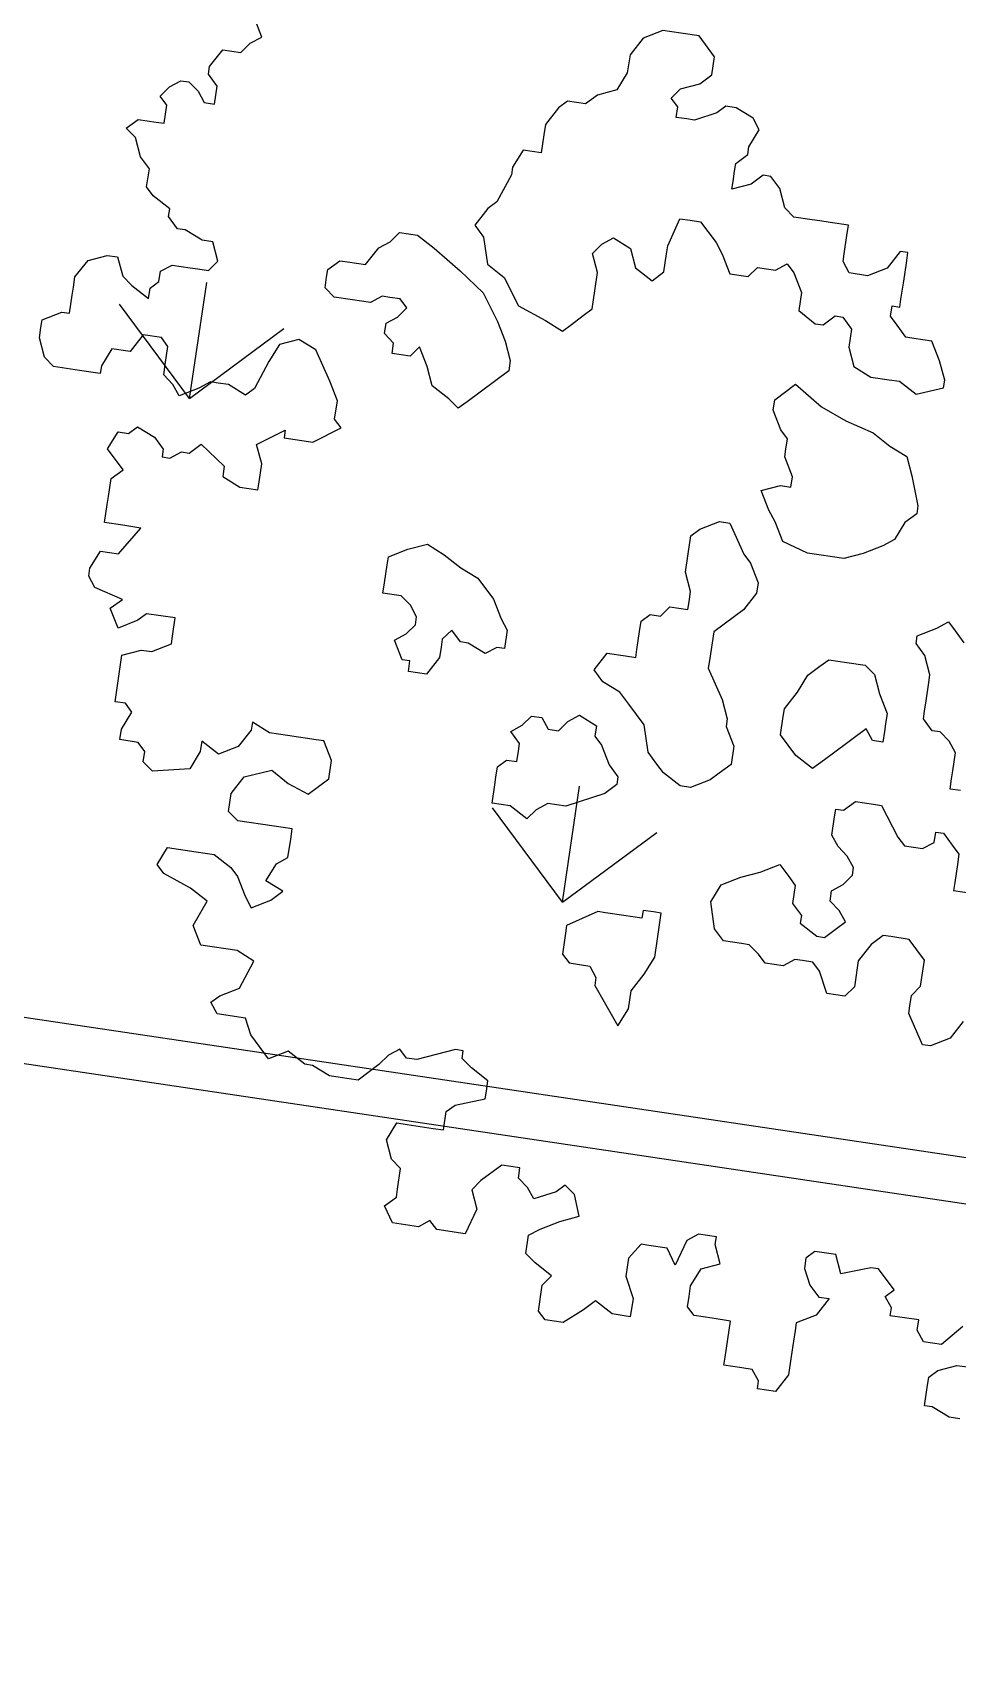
# Model space of a CAD drawing. Header units: millimetres. Extents: x 338 to 506, y 179 to 335.
# Drawn here: x 389.35 to 392.34, y 306.38 to 311.67 of the extents above; entities that cross this region are included whole.
import ezdxf

# ---------------------------------------------------------------- set-up
doc = ezdxf.new("R2010")
doc.units = ezdxf.units.MM
for name, color, linetype in [('ANDEN', 251, 'Continuous'), ('ARBOL-TOP', 3, 'Continuous'), ('MUROS', 32, 'Continuous')]:
    doc.layers.add(name, color=color, linetype=linetype)

# ---------------------------------------------------------------- blocks, each defined once
blk = doc.blocks.new('*X960')
at = {"color": 0}
for p, q in [((126.8707, 114.833), (127.1401, 115.1024)), ((126.8707, 114.833), (127.1401, 114.5636)), ((126.8707, 114.833), (127.2517, 114.833)), ((125.4338, 113.3962), (125.7032, 113.6656)), ((125.4338, 113.3962), (125.7032, 113.1268)), ((125.4338, 113.3962), (125.8148, 113.3962))]:
    blk.add_line(p, q, dxfattribs=at)
blk = doc.blocks.new('ARBOLITO')
at = {"linetype": 'ByBlock'}
for points in [[(461.9159, 68.9761), (461.9076, 68.9906), (461.8931, 69.0135), (461.8785, 69.0197), (461.864, 69.0135), (461.8577, 68.9989), (461.8494, 68.9761), (461.8432, 68.9698), (461.8286, 68.9761), (461.8203, 68.9761), (461.8141, 68.9761), (461.8058, 68.9698), (461.7912, 68.9615), (461.785, 68.9698), (461.7767, 68.9761), (461.7767, 68.9844), (461.7767, 68.9989), (461.7705, 69.0052), (461.7559, 69.0052), (461.7476, 68.9906), (461.7331, 68.9906), (461.7268, 68.9761), (461.7268, 68.9698), (461.7102, 68.9698), (461.6894, 68.9698), (461.6811, 68.9761), (461.6749, 68.9906), (461.6749, 68.9989), (461.6749, 69.0052), (461.6894, 69.0135), (461.6957, 69.0135), (461.6957, 69.028), (461.6957, 69.0343), (461.6957, 69.0426), (461.704, 69.0571), (461.7185, 69.0633), (461.7268, 69.0633), (461.7331, 69.0488), (461.7414, 69.0426), (461.7559, 69.0343), (461.7559, 69.0426), (461.7621, 69.0488), (461.7621, 69.0571), (461.7705, 69.0633), (461.785, 69.0633), (461.7912, 69.0633), (461.7996, 69.0633), (461.8058, 69.0717), (461.7996, 69.0862), (461.7912, 69.0862), (461.7767, 69.0924), (461.7705, 69.0924), (461.7621, 69.1008), (461.7621, 69.107), (461.7476, 69.1153), (461.7414, 69.1215), (461.7414, 69.1361), (461.7331, 69.1444), (461.7268, 69.1589), (461.7185, 69.1652), (461.7268, 69.1735), (461.7414, 69.1735), (461.7476, 69.1735), (461.7476, 69.188), (461.7414, 69.1943), (461.7476, 69.2026), (461.7559, 69.2088), (461.7621, 69.2088), (461.7705, 69.2026), (461.7767, 69.1943), (461.785, 69.1943), (461.785, 69.2088), (461.7767, 69.2171), (461.7767, 69.2233), (461.785, 69.2379), (461.7996, 69.2379), (461.8058, 69.2462), (461.8141, 69.2524), (461.8058, 69.267)], [(462.5227, 68.2509), (462.5143, 68.2509), (462.4998, 68.2571), (462.4936, 68.2571), (462.4936, 68.2717), (462.4936, 68.28), (462.4998, 68.2862), (462.5143, 68.2925), (462.5227, 68.2925)], [(462.5143, 68.3236), (462.4998, 68.307), (462.4853, 68.307), (462.479, 68.3153), (462.479, 68.3236), (462.4562, 68.3236), (462.4562, 68.3299), (462.4499, 68.3382), (462.4562, 68.3444), (462.4416, 68.3589), (462.4354, 68.3589), (462.4125, 68.3506), (462.4063, 68.3652), (462.3897, 68.3652), (462.3834, 68.3589), (462.3834, 68.3506), (462.3897, 68.3382), (462.398, 68.3299), (462.4063, 68.3299), (462.398, 68.3153), (462.3834, 68.307), (462.3834, 68.3008), (462.3834, 68.2925), (462.3834, 68.28), (462.3834, 68.2654), (462.3751, 68.2509), (462.3606, 68.2509), (462.3606, 68.2571), (462.3543, 68.2654), (462.346, 68.2654), (462.3315, 68.2654), (462.3315, 68.2717), (462.3315, 68.2862), (462.3315, 68.3008), (462.3169, 68.3008), (462.3024, 68.3008), (462.2962, 68.307), (462.2962, 68.3153), (462.2962, 68.3236), (462.3024, 68.3382), (462.3169, 68.3444), (462.3107, 68.3589), (462.3107, 68.3652), (462.2962, 68.3652), (462.2879, 68.3589), (462.2816, 68.3382), (462.2733, 68.3506), (462.2588, 68.3506), (462.2525, 68.3506), (462.2442, 68.3382), (462.2442, 68.3236), (462.2525, 68.307), (462.2525, 68.2925), (462.238, 68.2925), (462.2234, 68.3008), (462.2151, 68.2925), (462.2006, 68.28), (462.186, 68.28), (462.1798, 68.2862), (462.1798, 68.307), (462.186, 68.3153), (462.1715, 68.3236), (462.1632, 68.3299), (462.1632, 68.3444), (462.1715, 68.3506), (462.186, 68.3589), (462.2006, 68.3652), (462.1944, 68.3818), (462.186, 68.388), (462.1798, 68.3818), (462.1632, 68.3735), (462.1569, 68.3818), (462.1486, 68.388), (462.1486, 68.3963), (462.1341, 68.3963), (462.1195, 68.3818), (462.1133, 68.3735), (462.1195, 68.3589), (462.1133, 68.3382), (462.0905, 68.3382), (462.0842, 68.3444), (462.0759, 68.3382), (462.0551, 68.3382), (462.0468, 68.3506), (462.0551, 68.3589), (462.0551, 68.3652), (462.0551, 68.3818), (462.0468, 68.388), (462.0406, 68.4026), (462.0468, 68.4171), (462.0551, 68.4171), (462.0759, 68.4171), (462.0842, 68.4171), (462.0842, 68.4317), (462.0905, 68.4379), (462.1133, 68.4462), (462.1133, 68.4524), (462.1133, 68.4608), (462.0988, 68.4691), (462.0905, 68.4753), (462.0905, 68.4815), (462.0842, 68.4815), (462.0697, 68.4753), (462.0551, 68.4691), (462.0468, 68.4691), (462.0406, 68.4753), (462.0323, 68.4691), (462.026, 68.4608), (462.0115, 68.4462), (461.997, 68.4462), (461.9886, 68.4462), (461.9741, 68.4524), (461.9679, 68.4524), (461.9533, 68.4608), (461.9388, 68.4524), (461.9221, 68.4691), (461.9159, 68.4815), (461.8931, 68.4815), (461.8868, 68.4899), (461.8931, 68.4961), (461.9076, 68.5044), (461.9159, 68.5273), (461.9014, 68.5335), (461.8723, 68.5335), (461.864, 68.548), (461.8723, 68.5688), (461.8577, 68.5771), (461.8349, 68.5854), (461.8286, 68.5917), (461.8349, 68.6062), (461.8577, 68.6062), (461.8723, 68.6062), (461.8868, 68.5979), (461.8931, 68.5917), (461.9014, 68.5771), (461.9076, 68.5688), (461.9221, 68.5771), (461.9305, 68.5854), (461.9159, 68.5917), (461.9221, 68.6062), (461.9305, 68.6124), (461.9305, 68.627), (461.9305, 68.6353), (461.9159, 68.6353), (461.8868, 68.6353), (461.8785, 68.6415), (461.8785, 68.6561), (461.8868, 68.6706), (461.9076, 68.6789), (461.9221, 68.6706), (461.9388, 68.6644), (461.9533, 68.6789), (461.9533, 68.6935), (461.945, 68.708), (461.9388, 68.708), (461.9159, 68.708), (461.9014, 68.708), (461.8868, 68.7143), (461.8868, 68.708), (461.8785, 68.6935), (461.864, 68.6852), (461.8494, 68.6935), (461.8494, 68.6852), (461.8432, 68.6706), (461.8141, 68.6644), (461.8058, 68.6706), (461.8058, 68.6789), (461.7996, 68.6852), (461.785, 68.6852), (461.785, 68.6935), (461.7912, 68.708), (461.785, 68.7143), (461.7767, 68.7143), (461.7767, 68.7517), (461.7912, 68.7579), (461.7996, 68.7579), (461.8141, 68.7662), (461.8141, 68.7724), (461.8141, 68.787), (461.7912, 68.787), (461.785, 68.7808), (461.7705, 68.7724), (461.7621, 68.787), (461.7705, 68.7953), (461.7476, 68.8015), (461.7414, 68.8098), (461.7414, 68.8161), (461.7476, 68.8306), (461.7621, 68.8306), (461.7767, 68.8535), (461.7621, 68.8535), (461.7476, 68.8535), (461.7476, 68.868), (461.7476, 68.8743), (461.7476, 68.8888), (461.7559, 68.8971), (461.7414, 68.9117), (461.7476, 68.9262), (461.7559, 68.9262), (461.7621, 68.9324), (461.7767, 68.9262), (461.785, 68.9179), (461.785, 68.9117), (461.7912, 68.9117), (461.7996, 68.9179), (461.8058, 68.9179), (461.8141, 68.9262), (461.8349, 68.9117), (461.8349, 68.9034), (461.8494, 68.8971), (461.864, 68.8971), (461.864, 68.9034), (461.864, 68.9179), (461.8577, 68.9324), (461.8785, 68.947), (461.8785, 68.9408), (461.9014, 68.9408), (461.9221, 68.9553), (461.9159, 68.9615), (461.9159, 68.9761), (461.9159, 68.9761)], [(461.9159, 68.9761), (461.9076, 68.9906), (461.8931, 69.0135), (461.8785, 69.0197), (461.864, 69.0135), (461.8577, 68.9989), (461.8494, 68.9761), (461.8432, 68.9698), (461.8286, 68.9761), (461.8203, 68.9761), (461.8141, 68.9761), (461.8058, 68.9698), (461.7912, 68.9615), (461.785, 68.9698), (461.7767, 68.9761), (461.7767, 68.9844), (461.7767, 68.9989), (461.7705, 69.0052), (461.7559, 69.0052), (461.7476, 68.9906), (461.7331, 68.9906), (461.7268, 68.9761), (461.7268, 68.9698), (461.7102, 68.9698), (461.6894, 68.9698), (461.6811, 68.9761), (461.6749, 68.9906), (461.6749, 68.9989), (461.6749, 69.0052), (461.6894, 69.0135), (461.6957, 69.0135), (461.6957, 69.028), (461.6957, 69.0343), (461.6957, 69.0426), (461.704, 69.0571), (461.7185, 69.0633), (461.7268, 69.0633), (461.7331, 69.0488), (461.7414, 69.0426), (461.7559, 69.0343), (461.7559, 69.0426), (461.7621, 69.0488), (461.7621, 69.0571), (461.7705, 69.0633), (461.785, 69.0633), (461.7912, 69.0633), (461.7996, 69.0633), (461.8058, 69.0717), (461.7996, 69.0862), (461.7912, 69.0862), (461.7767, 69.0924), (461.7705, 69.0924), (461.7621, 69.1008), (461.7621, 69.107), (461.7476, 69.1153), (461.7414, 69.1215), (461.7414, 69.1361), (461.7331, 69.1444), (461.7268, 69.1589), (461.7185, 69.1652), (461.7268, 69.1735), (461.7414, 69.1735), (461.7476, 69.1735), (461.7476, 69.188), (461.7414, 69.1943), (461.7476, 69.2026), (461.7559, 69.2088), (461.7621, 69.2088), (461.7705, 69.2026), (461.7767, 69.1943), (461.785, 69.1943), (461.785, 69.2088), (461.7767, 69.2171), (461.7767, 69.2233), (461.785, 69.2379), (461.7996, 69.2379), (461.8058, 69.2462), (461.8141, 69.2524), (461.8058, 69.267)], [(462.5227, 68.2509), (462.5143, 68.2509), (462.4998, 68.2571), (462.4936, 68.2571), (462.4936, 68.2717), (462.4936, 68.28), (462.4998, 68.2862), (462.5143, 68.2925), (462.5227, 68.2925)], [(462.5143, 68.3236), (462.4998, 68.307), (462.4853, 68.307), (462.479, 68.3153), (462.479, 68.3236), (462.4562, 68.3236), (462.4562, 68.3299), (462.4499, 68.3382), (462.4562, 68.3444), (462.4416, 68.3589), (462.4354, 68.3589), (462.4125, 68.3506), (462.4063, 68.3652), (462.3897, 68.3652), (462.3834, 68.3589), (462.3834, 68.3506), (462.3897, 68.3382), (462.398, 68.3299), (462.4063, 68.3299), (462.398, 68.3153), (462.3834, 68.307), (462.3834, 68.3008), (462.3834, 68.2925), (462.3834, 68.28), (462.3834, 68.2654), (462.3751, 68.2509), (462.3606, 68.2509), (462.3606, 68.2571), (462.3543, 68.2654), (462.346, 68.2654), (462.3315, 68.2654), (462.3315, 68.2717), (462.3315, 68.2862), (462.3315, 68.3008), (462.3169, 68.3008), (462.3024, 68.3008), (462.2962, 68.307), (462.2962, 68.3153), (462.2962, 68.3236), (462.3024, 68.3382), (462.3169, 68.3444), (462.3107, 68.3589), (462.3107, 68.3652), (462.2962, 68.3652), (462.2879, 68.3589), (462.2816, 68.3382), (462.2733, 68.3506), (462.2588, 68.3506), (462.2525, 68.3506), (462.2442, 68.3382), (462.2442, 68.3236), (462.2525, 68.307), (462.2525, 68.2925), (462.238, 68.2925), (462.2234, 68.3008), (462.2151, 68.2925), (462.2006, 68.28), (462.186, 68.28), (462.1798, 68.2862), (462.1798, 68.307), (462.186, 68.3153), (462.1715, 68.3236), (462.1632, 68.3299), (462.1632, 68.3444), (462.1715, 68.3506), (462.186, 68.3589), (462.2006, 68.3652), (462.1944, 68.3818), (462.186, 68.388), (462.1798, 68.3818), (462.1632, 68.3735), (462.1569, 68.3818), (462.1486, 68.388), (462.1486, 68.3963), (462.1341, 68.3963), (462.1195, 68.3818), (462.1133, 68.3735), (462.1195, 68.3589), (462.1133, 68.3382), (462.0905, 68.3382), (462.0842, 68.3444), (462.0759, 68.3382), (462.0551, 68.3382), (462.0468, 68.3506), (462.0551, 68.3589), (462.0551, 68.3652), (462.0551, 68.3818), (462.0468, 68.388), (462.0406, 68.4026), (462.0468, 68.4171), (462.0551, 68.4171), (462.0759, 68.4171), (462.0842, 68.4171), (462.0842, 68.4317), (462.0905, 68.4379), (462.1133, 68.4462), (462.1133, 68.4524), (462.1133, 68.4608), (462.0988, 68.4691), (462.0905, 68.4753), (462.0905, 68.4815), (462.0842, 68.4815), (462.0697, 68.4753), (462.0551, 68.4691), (462.0468, 68.4691), (462.0406, 68.4753), (462.0323, 68.4691), (462.026, 68.4608), (462.0115, 68.4462), (461.997, 68.4462), (461.9886, 68.4462), (461.9741, 68.4524), (461.9679, 68.4524), (461.9533, 68.4608), (461.9388, 68.4524), (461.9221, 68.4691), (461.9159, 68.4815), (461.8931, 68.4815), (461.8868, 68.4899), (461.8931, 68.4961), (461.9076, 68.5044), (461.9159, 68.5273), (461.9014, 68.5335), (461.8723, 68.5335), (461.864, 68.548), (461.8723, 68.5688), (461.8577, 68.5771), (461.8349, 68.5854), (461.8286, 68.5917), (461.8349, 68.6062), (461.8577, 68.6062), (461.8723, 68.6062), (461.8868, 68.5979), (461.8931, 68.5917), (461.9014, 68.5771), (461.9076, 68.5688), (461.9221, 68.5771), (461.9305, 68.5854), (461.9159, 68.5917), (461.9221, 68.6062), (461.9305, 68.6124), (461.9305, 68.627), (461.9305, 68.6353), (461.9159, 68.6353), (461.8868, 68.6353), (461.8785, 68.6415), (461.8785, 68.6561), (461.8868, 68.6706), (461.9076, 68.6789), (461.9221, 68.6706), (461.9388, 68.6644), (461.9533, 68.6789), (461.9533, 68.6935), (461.945, 68.708), (461.9388, 68.708), (461.9159, 68.708), (461.9014, 68.708), (461.8868, 68.7143), (461.8868, 68.708), (461.8785, 68.6935), (461.864, 68.6852), (461.8494, 68.6935), (461.8494, 68.6852), (461.8432, 68.6706), (461.8141, 68.6644), (461.8058, 68.6706), (461.8058, 68.6789), (461.7996, 68.6852), (461.785, 68.6852), (461.785, 68.6935), (461.7912, 68.708), (461.785, 68.7143), (461.7767, 68.7143), (461.7767, 68.7517), (461.7912, 68.7579), (461.7996, 68.7579), (461.8141, 68.7662), (461.8141, 68.7724), (461.8141, 68.787), (461.7912, 68.787), (461.785, 68.7808), (461.7705, 68.7724), (461.7621, 68.787), (461.7705, 68.7953), (461.7476, 68.8015), (461.7414, 68.8098), (461.7414, 68.8161), (461.7476, 68.8306), (461.7621, 68.8306), (461.7767, 68.8535), (461.7621, 68.8535), (461.7476, 68.8535), (461.7476, 68.868), (461.7476, 68.8743), (461.7476, 68.8888), (461.7559, 68.8971), (461.7414, 68.9117), (461.7476, 68.9262), (461.7559, 68.9262), (461.7621, 68.9324), (461.7767, 68.9262), (461.785, 68.9179), (461.785, 68.9117), (461.7912, 68.9117), (461.7996, 68.9179), (461.8058, 68.9179), (461.8141, 68.9262), (461.8349, 68.9117), (461.8349, 68.9034), (461.8494, 68.8971), (461.864, 68.8971), (461.864, 68.9034), (461.864, 68.9179), (461.8577, 68.9324), (461.8785, 68.947), (461.8785, 68.9408), (461.9014, 68.9408), (461.9221, 68.9553), (461.9159, 68.9615), (461.9159, 68.9761)], [(462.3897, 69.0571), (462.3897, 69.0633), (462.3834, 69.0779), (462.3751, 69.0924), (462.3606, 69.0924), (462.3543, 69.0924), (462.346, 69.1008), (462.3398, 69.107), (462.3398, 69.1153), (462.346, 69.1153), (462.346, 69.1215), (462.346, 69.1361), (462.346, 69.1506), (462.346, 69.1589), (462.3398, 69.1589), (462.3315, 69.1444), (462.3169, 69.1361), (462.3024, 69.1361), (462.2962, 69.1444), (462.2962, 69.1506), (462.2962, 69.1652), (462.2962, 69.1735), (462.2816, 69.1735), (462.2733, 69.1735), (462.2671, 69.1735), (462.2525, 69.1735), (462.2442, 69.1797), (462.238, 69.1943), (462.2297, 69.2026), (462.2234, 69.2026), (462.2151, 69.1943), (462.2006, 69.188), (462.2006, 69.1943), (462.2006, 69.2026), (462.2006, 69.2088), (462.2089, 69.2171), (462.2089, 69.2233), (462.2151, 69.2379), (462.2089, 69.2462), (462.1944, 69.2524), (462.186, 69.2524), (462.1798, 69.2462), (462.1632, 69.2379), (462.1569, 69.2379), (462.1486, 69.2379), (462.1486, 69.2462), (462.1424, 69.2524), (462.1486, 69.2607), (462.1632, 69.267), (462.1715, 69.2753), (462.1715, 69.2898), (462.1569, 69.3044), (462.1424, 69.3044), (462.1279, 69.3044), (462.1133, 69.2961), (462.105, 69.2815), (462.105, 69.267), (462.0988, 69.2524), (462.0842, 69.2462), (462.0759, 69.2379), (462.0614, 69.2379), (462.0551, 69.2317), (462.0468, 69.2171), (462.0468, 69.2088), (462.0468, 69.1943), (462.0323, 69.1943), (462.026, 69.1797), (462.026, 69.1735), (462.0177, 69.1506), (462.0115, 69.1444), (462.0032, 69.1298), (462.0115, 69.1215), (462.0177, 69.1008), (462.0323, 69.0924), (462.0468, 69.0717), (462.0697, 69.0633), (462.0842, 69.0571), (462.0905, 69.0633), (462.0988, 69.0717), (462.105, 69.0779), (462.105, 69.0924), (462.105, 69.107), (462.0988, 69.1215), (462.105, 69.1298), (462.1133, 69.1361), (462.1279, 69.1298), (462.1341, 69.1153), (462.1486, 69.107), (462.1569, 69.1153), (462.1569, 69.1298), (462.1569, 69.1361), (462.1632, 69.1589), (462.1715, 69.1589), (462.1798, 69.1589), (462.1944, 69.1444), (462.2006, 69.1361), (462.2089, 69.1215), (462.2234, 69.1215), (462.2297, 69.1298), (462.2442, 69.1298), (462.2525, 69.1361), (462.2588, 69.1298), (462.2671, 69.1153), (462.2671, 69.1008), (462.2816, 69.0924), (462.2879, 69.0924), (462.2962, 69.1008), (462.3024, 69.1008), (462.3107, 69.0924), (462.3107, 69.0779), (462.3169, 69.0633), (462.3315, 69.0571), (462.346, 69.0571), (462.3543, 69.0571), (462.3689, 69.0488), (462.3897, 69.0571), (462.3897, 69.0571)], [(462.3897, 69.0571), (462.3897, 69.0633), (462.3834, 69.0779), (462.3751, 69.0924), (462.3606, 69.0924), (462.3543, 69.0924), (462.346, 69.1008), (462.3398, 69.107), (462.3398, 69.1153), (462.346, 69.1153), (462.346, 69.1215), (462.346, 69.1361), (462.346, 69.1506), (462.346, 69.1589), (462.3398, 69.1589), (462.3315, 69.1444), (462.3169, 69.1361), (462.3024, 69.1361), (462.2962, 69.1444), (462.2962, 69.1506), (462.2962, 69.1652), (462.2962, 69.1735), (462.2816, 69.1735), (462.2733, 69.1735), (462.2671, 69.1735), (462.2525, 69.1735), (462.2442, 69.1797), (462.238, 69.1943), (462.2297, 69.2026), (462.2234, 69.2026), (462.2151, 69.1943), (462.2006, 69.188), (462.2006, 69.1943), (462.2006, 69.2026), (462.2006, 69.2088), (462.2089, 69.2171), (462.2089, 69.2233), (462.2151, 69.2379), (462.2089, 69.2462), (462.1944, 69.2524), (462.186, 69.2524), (462.1798, 69.2462), (462.1632, 69.2379), (462.1569, 69.2379), (462.1486, 69.2379), (462.1486, 69.2462), (462.1424, 69.2524), (462.1486, 69.2607), (462.1632, 69.267), (462.1715, 69.2753), (462.1715, 69.2898), (462.1569, 69.3044), (462.1424, 69.3044), (462.1279, 69.3044), (462.1133, 69.2961), (462.105, 69.2815), (462.105, 69.267), (462.0988, 69.2524), (462.0842, 69.2462), (462.0759, 69.2379), (462.0614, 69.2379), (462.0551, 69.2317), (462.0468, 69.2171), (462.0468, 69.2088), (462.0468, 69.1943), (462.0323, 69.1943), (462.026, 69.1797), (462.026, 69.1735), (462.0177, 69.1506), (462.0115, 69.1444), (462.0032, 69.1298), (462.0115, 69.1215), (462.0177, 69.1008), (462.0323, 69.0924), (462.0468, 69.0717), (462.0697, 69.0633), (462.0842, 69.0571), (462.0905, 69.0633), (462.0988, 69.0717), (462.105, 69.0779), (462.105, 69.0924), (462.105, 69.107), (462.0988, 69.1215), (462.105, 69.1298), (462.1133, 69.1361), (462.1279, 69.1298), (462.1341, 69.1153), (462.1486, 69.107), (462.1569, 69.1153), (462.1569, 69.1298), (462.1569, 69.1361), (462.1632, 69.1589), (462.1715, 69.1589), (462.1798, 69.1589), (462.1944, 69.1444), (462.2006, 69.1361), (462.2089, 69.1215), (462.2234, 69.1215), (462.2297, 69.1298), (462.2442, 69.1298), (462.2525, 69.1361), (462.2588, 69.1298), (462.2671, 69.1153), (462.2671, 69.1008), (462.2816, 69.0924), (462.2879, 69.0924), (462.2962, 69.1008), (462.3024, 69.1008), (462.3107, 69.0924), (462.3107, 69.0779), (462.3169, 69.0633), (462.3315, 69.0571), (462.346, 69.0571), (462.3543, 69.0571), (462.3689, 69.0488), (462.3897, 69.0571)], [(462.0177, 68.9906), (462.0115, 68.9844), (462.0032, 68.9906), (461.9886, 68.9989), (461.9824, 69.0135), (461.9741, 69.028), (461.9679, 69.0197), (461.9533, 69.0197), (461.9533, 69.028), (461.945, 69.0343), (461.945, 69.0426), (461.9533, 69.0488), (461.9595, 69.0571), (461.9533, 69.0633), (461.945, 69.0633), (461.9388, 69.0633), (461.9305, 69.0571), (461.9159, 69.0571), (461.9014, 69.0571), (461.8931, 69.0633), (461.8931, 69.0717), (461.8931, 69.0779), (461.9014, 69.0862), (461.9076, 69.0862), (461.9221, 69.0862), (461.9305, 69.1008), (461.9388, 69.107), (461.945, 69.1153), (461.9595, 69.1153), (461.9741, 69.107), (461.997, 69.0924), (462.0177, 69.0779), (462.0323, 69.0571), (462.0406, 69.0426), (462.0468, 69.028), (462.0468, 69.0197), (462.0177, 68.9906), (462.0177, 68.9906)], [(462.0177, 68.9906), (462.0115, 68.9844), (462.0032, 68.9906), (461.9886, 68.9989), (461.9824, 69.0135), (461.9741, 69.028), (461.9679, 69.0197), (461.9533, 69.0197), (461.9533, 69.028), (461.945, 69.0343), (461.945, 69.0426), (461.9533, 69.0488), (461.9595, 69.0571), (461.9533, 69.0633), (461.945, 69.0633), (461.9388, 69.0633), (461.9305, 69.0571), (461.9159, 69.0571), (461.9014, 69.0571), (461.8931, 69.0633), (461.8931, 69.0717), (461.8931, 69.0779), (461.9014, 69.0862), (461.9076, 69.0862), (461.9221, 69.0862), (461.9305, 69.1008), (461.9388, 69.107), (461.945, 69.1153), (461.9595, 69.1153), (461.9741, 69.107), (461.997, 69.0924), (462.0177, 69.0779), (462.0323, 69.0571), (462.0406, 69.0426), (462.0468, 69.028), (462.0468, 69.0197), (462.0177, 68.9906)], [(462.2733, 68.9324), (462.2671, 68.9408), (462.2588, 68.9553), (462.2733, 68.9615), (462.2816, 68.9615), (462.2816, 68.9698), (462.2733, 68.9844), (462.2733, 68.9906), (462.2733, 68.9989), (462.2671, 69.0052), (462.2588, 69.0197), (462.2588, 69.028), (462.2733, 69.0426), (462.2962, 69.028), (462.3169, 69.0197), (462.3398, 69.0135), (462.3543, 69.0052), (462.3689, 68.9989), (462.3751, 68.9844), (462.3834, 68.9615), (462.3834, 68.9553), (462.3751, 68.947), (462.3689, 68.9324), (462.3606, 68.9262), (462.346, 68.9179), (462.3315, 68.9117), (462.3024, 68.9117), (462.2816, 68.9179), (462.2733, 68.9324), (462.2733, 68.9324)], [(462.2733, 68.9324), (462.2671, 68.9408), (462.2588, 68.9553), (462.2733, 68.9615), (462.2816, 68.9615), (462.2816, 68.9698), (462.2733, 68.9844), (462.2733, 68.9906), (462.2733, 68.9989), (462.2671, 69.0052), (462.2588, 69.0197), (462.2588, 69.028), (462.2733, 69.0426), (462.2962, 69.028), (462.3169, 69.0197), (462.3398, 69.0135), (462.3543, 69.0052), (462.3689, 68.9989), (462.3751, 68.9844), (462.3834, 68.9615), (462.3834, 68.9553), (462.3751, 68.947), (462.3689, 68.9324), (462.3606, 68.9262), (462.346, 68.9179), (462.3315, 68.9117), (462.3024, 68.9117), (462.2816, 68.9179), (462.2733, 68.9324)], [(462.2297, 68.7143), (462.2151, 68.7226), (462.2089, 68.7288), (462.2006, 68.7371), (462.1944, 68.7579), (462.1798, 68.7724), (462.1715, 68.7808), (462.1569, 68.787), (462.1486, 68.7953), (462.1569, 68.8098), (462.1715, 68.8098), (462.1798, 68.8098), (462.1798, 68.8161), (462.1798, 68.8306), (462.1798, 68.8389), (462.186, 68.8452), (462.1944, 68.8452), (462.2006, 68.8535), (462.2151, 68.8535), (462.2151, 68.8597), (462.2151, 68.868), (462.2089, 68.8826), (462.2089, 68.8971), (462.2089, 68.9117), (462.2151, 68.9179), (462.2297, 68.9262), (462.238, 68.9262), (462.2525, 68.9034), (462.2588, 68.8971), (462.2671, 68.8826), (462.2671, 68.8743), (462.2588, 68.8597), (462.2525, 68.8535), (462.238, 68.8389), (462.238, 68.8161), (462.238, 68.8098), (462.2525, 68.787), (462.2588, 68.7724), (462.2588, 68.7662), (462.2671, 68.7517), (462.2671, 68.7371), (462.2588, 68.7288), (462.2525, 68.7226), (462.238, 68.7143), (462.2297, 68.7143), (462.2297, 68.7143)], [(462.2297, 68.7143), (462.2151, 68.7226), (462.2089, 68.7288), (462.2006, 68.7371), (462.1944, 68.7579), (462.1798, 68.7724), (462.1715, 68.7808), (462.1569, 68.787), (462.1486, 68.7953), (462.1569, 68.8098), (462.1715, 68.8098), (462.1798, 68.8098), (462.1798, 68.8161), (462.1798, 68.8306), (462.1798, 68.8389), (462.186, 68.8452), (462.1944, 68.8452), (462.2006, 68.8535), (462.2151, 68.8535), (462.2151, 68.8597), (462.2151, 68.868), (462.2089, 68.8826), (462.2089, 68.8971), (462.2089, 68.9117), (462.2151, 68.9179), (462.2297, 68.9262), (462.238, 68.9262), (462.2525, 68.9034), (462.2588, 68.8971), (462.2671, 68.8826), (462.2671, 68.8743), (462.2588, 68.8597), (462.2525, 68.8535), (462.238, 68.8389), (462.238, 68.8161), (462.238, 68.8098), (462.2525, 68.787), (462.2588, 68.7724), (462.2588, 68.7662), (462.2671, 68.7517), (462.2671, 68.7371), (462.2588, 68.7288), (462.2525, 68.7226), (462.238, 68.7143), (462.2297, 68.7143)], [(462.0032, 68.7808), (461.997, 68.7808), (461.9886, 68.7953), (461.997, 68.8015), (462.0032, 68.8098), (462.0032, 68.8161), (461.997, 68.8244), (461.9886, 68.8306), (461.9741, 68.8306), (461.9741, 68.8389), (461.9741, 68.8535), (461.9741, 68.8597), (461.9886, 68.868), (462.0032, 68.8743), (462.0177, 68.868), (462.0323, 68.8597), (462.0468, 68.8535), (462.0614, 68.8389), (462.0697, 68.8244), (462.0759, 68.8161), (462.0759, 68.8015), (462.0697, 68.8015), (462.0614, 68.7953), (462.0468, 68.8015), (462.0406, 68.8015), (462.0323, 68.8098), (462.026, 68.8015), (462.026, 68.7953), (462.026, 68.787), (462.0177, 68.7724), (462.0032, 68.7724), (462.0032, 68.7808), (462.0032, 68.7808)], [(462.0032, 68.7808), (461.997, 68.7808), (461.9886, 68.7953), (461.997, 68.8015), (462.0032, 68.8098), (462.0032, 68.8161), (461.997, 68.8244), (461.9886, 68.8306), (461.9741, 68.8306), (461.9741, 68.8389), (461.9741, 68.8535), (461.9741, 68.8597), (461.9886, 68.868), (462.0032, 68.8743), (462.0177, 68.868), (462.0323, 68.8597), (462.0468, 68.8535), (462.0614, 68.8389), (462.0697, 68.8244), (462.0759, 68.8161), (462.0759, 68.8015), (462.0697, 68.8015), (462.0614, 68.7953), (462.0468, 68.8015), (462.0406, 68.8015), (462.0323, 68.8098), (462.026, 68.8015), (462.026, 68.7953), (462.026, 68.787), (462.0177, 68.7724), (462.0032, 68.7724), (462.0032, 68.7808)], [(462.2671, 68.627), (462.2733, 68.6415), (462.2879, 68.6498), (462.3024, 68.6561), (462.3169, 68.6644), (462.3253, 68.6561), (462.3315, 68.6498), (462.3315, 68.6353), (462.3398, 68.627), (462.3398, 68.6208), (462.3543, 68.6124), (462.3606, 68.6124), (462.3689, 68.6208), (462.3751, 68.627), (462.3689, 68.6353), (462.3606, 68.6415), (462.3606, 68.6498), (462.3689, 68.6561), (462.3751, 68.6644), (462.3751, 68.6706), (462.3689, 68.6789), (462.3606, 68.6852), (462.3543, 68.6935), (462.3543, 68.708), (462.3543, 68.7143), (462.3606, 68.7143), (462.3689, 68.7226), (462.3834, 68.7226), (462.3897, 68.7226), (462.4063, 68.6997), (462.4125, 68.6935), (462.4271, 68.6935), (462.4354, 68.6997), (462.4354, 68.708), (462.4416, 68.708), (462.4499, 68.6997), (462.4562, 68.6935), (462.4562, 68.6852), (462.4562, 68.6706), (462.4562, 68.6644), (462.4707, 68.6644)], [(462.4499, 68.7434), (462.4416, 68.7434), (462.4416, 68.7517), (462.4416, 68.7579), (462.4416, 68.7724), (462.4354, 68.7808), (462.4271, 68.787), (462.4208, 68.787), (462.4125, 68.7953), (462.4125, 68.8015), (462.4125, 68.8098), (462.4125, 68.8244), (462.4125, 68.8306), (462.4063, 68.8452), (462.398, 68.8535), (462.398, 68.8597), (462.4125, 68.868), (462.4208, 68.8743), (462.4271, 68.868), (462.4354, 68.8597)], [(462.479, 68.5626), (462.4707, 68.548), (462.4562, 68.5397), (462.4499, 68.5397), (462.4354, 68.5626), (462.4354, 68.5688), (462.4354, 68.5771), (462.4416, 68.5854), (462.4416, 68.6062), (462.4271, 68.6208), (462.4125, 68.6208), (462.4063, 68.6208), (462.398, 68.6124), (462.3897, 68.5979), (462.3897, 68.5771), (462.3834, 68.5688), (462.3689, 68.5688), (462.3606, 68.5854), (462.3543, 68.5917), (462.346, 68.5917), (462.3398, 68.5917), (462.3315, 68.5854), (462.3169, 68.5854), (462.3107, 68.5917), (462.3024, 68.5979), (462.2962, 68.5979), (462.2816, 68.5979), (462.2733, 68.6062), (462.2671, 68.627), (462.2671, 68.627)], [(462.2671, 68.627), (462.2733, 68.6415), (462.2879, 68.6498), (462.3024, 68.6561), (462.3169, 68.6644), (462.3253, 68.6561), (462.3315, 68.6498), (462.3315, 68.6353), (462.3398, 68.627), (462.3398, 68.6208), (462.3543, 68.6124), (462.3606, 68.6124), (462.3689, 68.6208), (462.3751, 68.627), (462.3689, 68.6353), (462.3606, 68.6415), (462.3606, 68.6498), (462.3689, 68.6561), (462.3751, 68.6644), (462.3751, 68.6706), (462.3689, 68.6789), (462.3606, 68.6852), (462.3543, 68.6935), (462.3543, 68.708), (462.3543, 68.7143), (462.3606, 68.7143), (462.3689, 68.7226), (462.3834, 68.7226), (462.3897, 68.7226), (462.4063, 68.6997), (462.4125, 68.6935), (462.4271, 68.6935), (462.4354, 68.6997), (462.4354, 68.708), (462.4416, 68.708), (462.4499, 68.6997), (462.4562, 68.6935), (462.4562, 68.6852), (462.4562, 68.6706), (462.4562, 68.6644), (462.4707, 68.6644)], [(462.4499, 68.7434), (462.4416, 68.7434), (462.4416, 68.7517), (462.4416, 68.7579), (462.4416, 68.7724), (462.4354, 68.7808), (462.4271, 68.787), (462.4208, 68.787), (462.4125, 68.7953), (462.4125, 68.8015), (462.4125, 68.8098), (462.4125, 68.8244), (462.4125, 68.8306), (462.4063, 68.8452), (462.398, 68.8535), (462.398, 68.8597), (462.4125, 68.868), (462.4208, 68.8743), (462.4271, 68.868), (462.4354, 68.8597)], [(462.479, 68.5626), (462.4707, 68.548), (462.4562, 68.5397), (462.4499, 68.5397), (462.4354, 68.5626), (462.4354, 68.5688), (462.4354, 68.5771), (462.4416, 68.5854), (462.4416, 68.6062), (462.4271, 68.6208), (462.4125, 68.6208), (462.4063, 68.6208), (462.398, 68.6124), (462.3897, 68.5979), (462.3897, 68.5771), (462.3834, 68.5688), (462.3689, 68.5688), (462.3606, 68.5854), (462.3543, 68.5917), (462.346, 68.5917), (462.3398, 68.5917), (462.3315, 68.5854), (462.3169, 68.5854), (462.3107, 68.5917), (462.3024, 68.5979), (462.2962, 68.5979), (462.2816, 68.5979), (462.2733, 68.6062), (462.2671, 68.627)], [(462.346, 68.7579), (462.3398, 68.7517), (462.3315, 68.7434), (462.3169, 68.7517), (462.3024, 68.7662), (462.3024, 68.7808), (462.3024, 68.787), (462.3107, 68.8015), (462.3169, 68.8161), (462.3253, 68.8244), (462.3315, 68.8306), (462.346, 68.8306), (462.3606, 68.8306), (462.3689, 68.8244), (462.3751, 68.8098), (462.3834, 68.7953), (462.3834, 68.787), (462.3834, 68.7808), (462.3834, 68.7724), (462.3751, 68.7724), (462.3689, 68.7808), (462.346, 68.7579), (462.346, 68.7579)], [(462.346, 68.7579), (462.3398, 68.7517), (462.3315, 68.7434), (462.3169, 68.7517), (462.3024, 68.7662), (462.3024, 68.7808), (462.3024, 68.787), (462.3107, 68.8015), (462.3169, 68.8161), (462.3253, 68.8244), (462.3315, 68.8306), (462.346, 68.8306), (462.3606, 68.8306), (462.3689, 68.8244), (462.3751, 68.8098), (462.3834, 68.7953), (462.3834, 68.787), (462.3834, 68.7808), (462.3834, 68.7724), (462.3751, 68.7724), (462.3689, 68.7808), (462.346, 68.7579)], [(462.1424, 68.6852), (462.1279, 68.6852), (462.1195, 68.6789), (462.1133, 68.6706), (462.0988, 68.6789), (462.0842, 68.6789), (462.0842, 68.6935), (462.0842, 68.6997), (462.0842, 68.708), (462.0905, 68.7143), (462.0988, 68.7143), (462.0988, 68.7226), (462.0988, 68.7288), (462.0905, 68.7371), (462.0988, 68.7434), (462.105, 68.7517), (462.1133, 68.7517), (462.1195, 68.7434), (462.1279, 68.7434), (462.1341, 68.7517), (462.1424, 68.7579), (462.1569, 68.7517), (462.1569, 68.7434), (462.1632, 68.7371), (462.1715, 68.7226), (462.1798, 68.7143), (462.1798, 68.708), (462.1715, 68.6997), (462.1424, 68.6852), (462.1424, 68.6852)], [(462.1424, 68.6852), (462.1279, 68.6852), (462.1195, 68.6789), (462.1133, 68.6706), (462.0988, 68.6789), (462.0842, 68.6789), (462.0842, 68.6935), (462.0842, 68.6997), (462.0842, 68.708), (462.0905, 68.7143), (462.0988, 68.7143), (462.0988, 68.7226), (462.0988, 68.7288), (462.0905, 68.7371), (462.0988, 68.7434), (462.105, 68.7517), (462.1133, 68.7517), (462.1195, 68.7434), (462.1279, 68.7434), (462.1341, 68.7517), (462.1424, 68.7579), (462.1569, 68.7517), (462.1569, 68.7434), (462.1632, 68.7371), (462.1715, 68.7226), (462.1798, 68.7143), (462.1798, 68.708), (462.1715, 68.6997), (462.1424, 68.6852)], [(462.2089, 68.5189), (462.2151, 68.5335), (462.2151, 68.548), (462.2234, 68.5626), (462.2297, 68.5771), (462.2297, 68.5917), (462.2297, 68.6124), (462.2234, 68.6124), (462.2151, 68.6124), (462.2151, 68.6062), (462.2006, 68.6062), (462.186, 68.6062), (462.1798, 68.6062), (462.1569, 68.5917), (462.1569, 68.5854), (462.1569, 68.5688), (462.1632, 68.5626), (462.1715, 68.5626), (462.1798, 68.5626), (462.186, 68.5543), (462.186, 68.548), (462.2089, 68.5189), (462.2089, 68.5189)], [(462.2089, 68.5189), (462.2151, 68.5335), (462.2151, 68.548), (462.2234, 68.5626), (462.2297, 68.5771), (462.2297, 68.5917), (462.2297, 68.6124), (462.2234, 68.6124), (462.2151, 68.6124), (462.2151, 68.6062), (462.2006, 68.6062), (462.186, 68.6062), (462.1798, 68.6062), (462.1569, 68.5917), (462.1569, 68.5854), (462.1569, 68.5688), (462.1632, 68.5626), (462.1715, 68.5626), (462.1798, 68.5626), (462.186, 68.5543), (462.186, 68.548), (462.2089, 68.5189)]]:
    blk.add_lwpolyline(points, dxfattribs=at)
blk = doc.blocks.new('A$C7152A42C')
at = {"layer": 'ANDEN'}
blk.add_line((124.65864, 101.85105), (124.65864, 132.08818), dxfattribs=at)
blk.add_lwpolyline([(138.58464, 102.00105), (138.58464, 131.05366), (124.80864, 131.92836), (124.80864, 102.00105)], close=True, dxfattribs=at)
at = {"layer": 'ANDEN', "color": 251, "linetype": 'Continuous'}
blk.add_blockref('*X960', (0, 0), dxfattribs=at)
at = {"layer": 'ARBOL-TOP', "color": 3, "linetype": 'ByBlock', "xscale": 4.090679926752369, "yscale": 4.090679926752369, "zscale": 4.090679926752369, "rotation": 270}
blk.add_blockref('ARBOLITO', (-155.22509, 2003.90737), dxfattribs=at)

msp = doc.modelspace()

# ---------------------------------------------------------------- block references
at = {"layer": 'MUROS', "color": 32, "rotation": 81.53046525965426}
msp.add_blockref('A$C7152A42C', (484.7482, 168.0844), dxfattribs=at)

doc.saveas('drawing.dxf')
